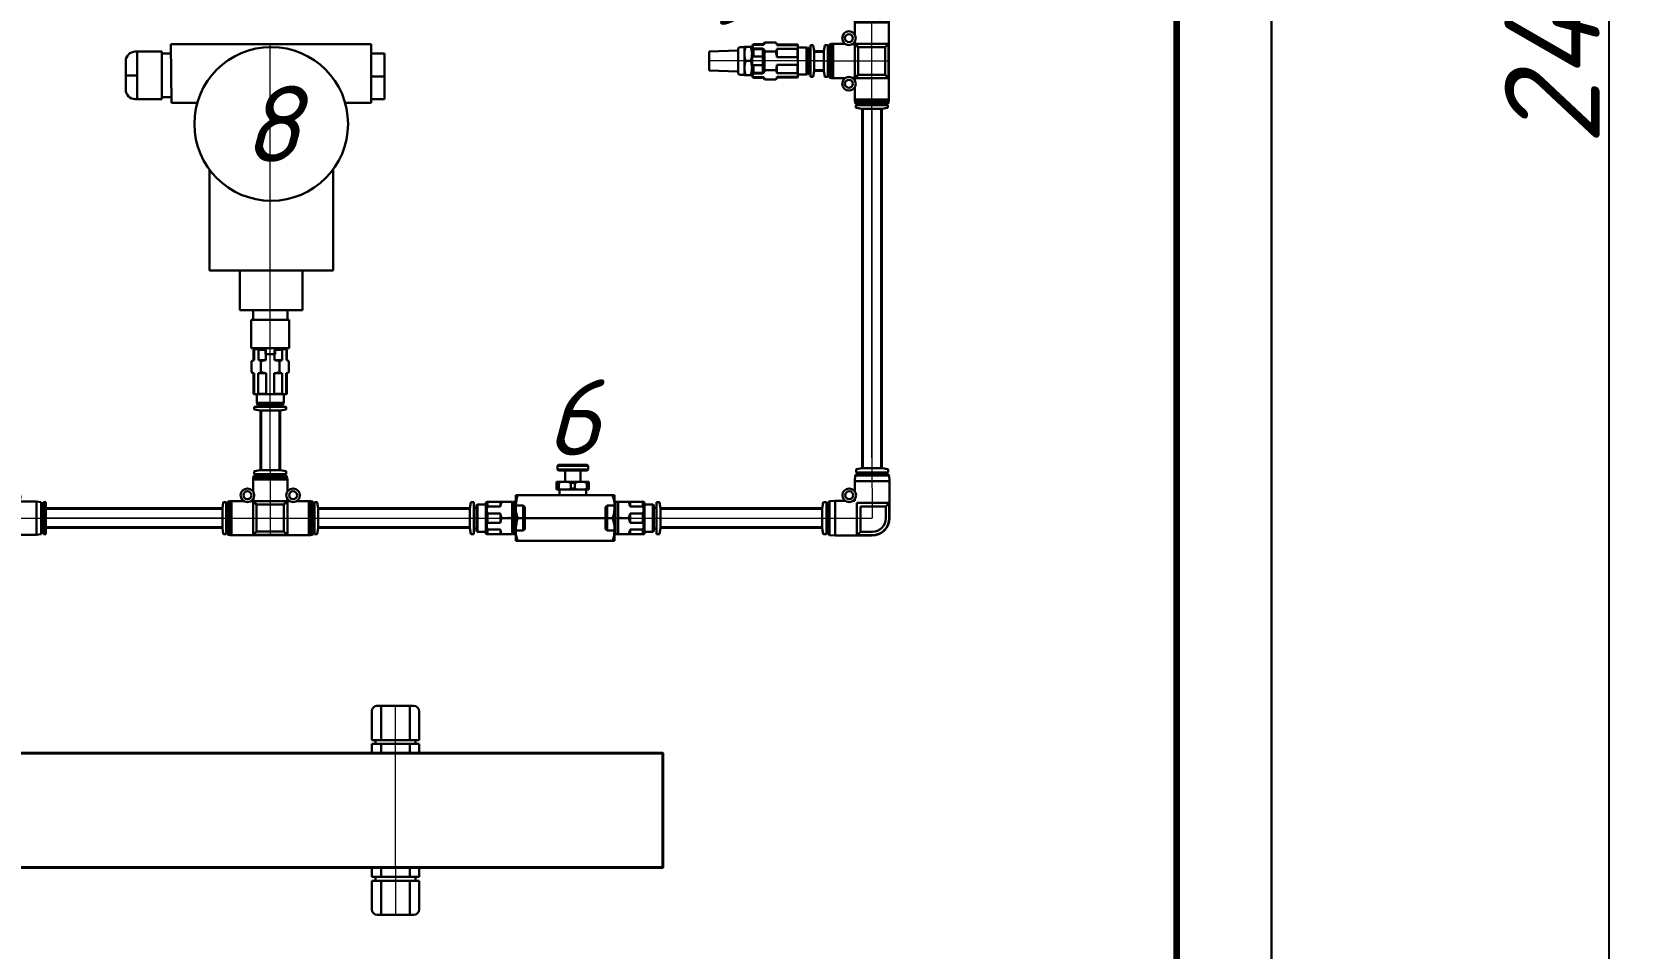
# Model space of a CAD drawing. Header units: millimetres. Extents: x 0 to 53000, y -591 to 24400.
# Drawn here: x 29779 to 30617, y 5862 to 6344 of the extents above; entities that cross this region are included whole.
import ezdxf
from ezdxf.enums import TextEntityAlignment as Align

# ---------------------------------------------------------------- set-up
doc = ezdxf.new("R2010")
doc.units = ezdxf.units.MM
for name, color, linetype, lineweight in [('КК 60х40', 7, 'Continuous', 40), ('Основная', 7, 'Continuous', 30), ('Трубка', 5, 'Continuous', 40)]:
    doc.layers.add(name, color=color, linetype=linetype, lineweight=lineweight)
doc.layers.add('Осевая', color=10, linetype='Continuous', lineweight=100, transparency=0.4)
doc.layers.add('Привязки', color=2, linetype='Continuous', lineweight=0, plot=False, transparency=0.8)
doc.layers.add('размеры', color=3, linetype='Continuous')
doc.styles.add('текст', font='isocpeui.ttf')
doc.dimstyles.new('Стиль размеров', dxfattribs={"dimtxt": 50, "dimasz": 50, "dimexe": 1.25, "dimexo": 1, "dimgap": 5, "dimtad": 1, "dimdec": 0, "dimtxsty": 'текст', "dimcen": 2.5, "dimadec": 0, "dimazin": 0, "dimtfac": 1, "dimtdec": 0, "dimtmove": 0, "dimatfit": 3, "dimfxl": 1, "dimarcsym": 0})

# ---------------------------------------------------------------- blocks, each defined once
blk = doc.blocks.new('*D307')
at = {"layer": 'Defpoints', "color": 0, "transparency": 16777216}
for p in [(30431.27, 7554.23), (30608.88, 7554.23), (30431.27, 5154.23)]:
    blk.add_point(p, dxfattribs=at)
at = {"layer": 'размеры', "color": 0, "lineweight": -2, "transparency": 16777216}
for p, q in [((30432.27, 7554.23), (30610.13, 7554.23)), ((30608.88, 5204.23), (30608.88, 7504.23)), ((30432.27, 5154.23), (30610.13, 5154.23))]:
    blk.add_line(p, q, dxfattribs=at)
at = {"layer": 'размеры', "color": 0, "transparency": 16777216}
for points in [[(30600.55, 7504.23), (30617.21, 7504.23), (30608.88, 7554.23)], [(30600.55, 5204.23), (30617.21, 5204.23), (30608.88, 5154.23)]]:
    blk.add_solid(points, dxfattribs=at)
at = {"layer": 'размеры', "color": 0, "transparency": 16777216, "insert": (30578.88, 6354.23), "char_height": 50, "attachment_point": 5, "rotation": 90, "style": 'текст'}
blk.add_mtext('2400', dxfattribs=at)
blk = doc.blocks.new('*D312')
at = {"layer": 'Defpoints', "color": 0, "transparency": 16777216}
for p in [(28940.33, 7609.93), (30381.27, 7554.23), (28940.33, 5964.56)]:
    blk.add_point(p, dxfattribs=at)
at = {"layer": 'размеры', "color": 0, "lineweight": -2, "transparency": 16777216}
for p, q in [((28940.33, 5965.56), (28940.33, 7611.18)), ((30331.27, 7609.93), (28990.33, 7609.93)), ((30381.27, 7555.23), (30381.27, 7611.18))]:
    blk.add_line(p, q, dxfattribs=at)
at = {"layer": 'размеры', "color": 0, "transparency": 16777216}
for points in [[(28990.33, 7618.27), (28990.33, 7601.6), (28940.33, 7609.93)], [(30331.27, 7618.27), (30331.27, 7601.6), (30381.27, 7609.93)]]:
    blk.add_solid(points, dxfattribs=at)
at = {"layer": 'размеры', "color": 0, "lineweight": -3, "transparency": 16777216, "insert": (29945.49, 7639.93), "char_height": 50, "attachment_point": 5, "style": 'текст'}
blk.add_mtext('1441', dxfattribs=at)
blk = doc.blocks.new('Соединение X-образное 10')
at = {"layer": 'Основная'}
for p, q in [((-8.4, 27.5), (8.4, 27.5)), ((-8.4, 27.5), (-8.4, 26.26)), ((-8.4, 26.26), (8.4, 26.26)), ((-6.13, 26.26), (-6.13, 25.02)), ((6.12, 25.02), (6.12, 26.26)), ((8.4, 26.26), (8.4, 27.5)), ((-8.4, 25.02), (-8.75, 22.55)), ((-8.75, 22.55), (8.75, 22.55)), ((-8.75, 22.55), (-8.75, 13.2)), ((-8.4, 25.02), (8.4, 25.02)), ((8.75, 22.55), (8.4, 25.02)), ((8.75, 13.2), (8.75, 22.55)), ((-26.26, 8.4), (-27.5, 8.4)), ((-27.5, -8.4), (-27.5, 8.4)), ((-26.26, -8.4), (-26.26, 8.4)), ((-22.55, 8.75), (-25.02, 8.4)), ((-25.02, -8.4), (-25.02, 8.4)), ((-13.2, 8.75), (-22.55, 8.75)), ((-22.55, -8.75), (-22.55, 8.75)), ((-13.2, 8.75), (-13.2, 8.75)), ((-9.25, -8.75), (-9.25, 8.38)), ((-7.5, 7), (-9.04, 8.54)), ((-8.75, 13.2), (-8.75, 13.2)), ((-8.54, 9.04), (-7, 7.5)), ((-8.38, 9.25), (8.38, 9.25)), ((7, 7.5), (8.54, 9.04)), ((9.04, 8.54), (7.5, 7)), ((8.75, 13.2), (8.75, 13.2)), ((9.25, -8.75), (9.25, 8.38)), ((13.2, 8.75), (13.2, 8.75)), ((22.55, 8.75), (13.2, 8.75)), ((25.02, 8.4), (22.55, 8.75)), ((22.55, -8.75), (22.55, 8.75)), ((25.02, -8.4), (25.02, 8.4)), ((27.5, 8.4), (26.26, 8.4)), ((26.26, -8.4), (26.26, 8.4)), ((27.5, -8.4), (27.5, 8.4)), ((-25.02, 6.12), (-26.26, 6.12)), ((-7, 7), (-7.5, 7)), ((-7.5, -7), (-7.5, 7)), ((-7, 7.5), (-7, 7)), ((-7, 7.5), (7, 7.5)), ((7, 7), (-7, -7)), ((7, -7), (-7, 7)), ((7, 7), (7, 7.5)), ((7.5, 7), (7, 7)), ((7.5, -7), (7.5, 7)), ((26.26, 6.12), (25.02, 6.12)), ((-26.26, -6.13), (-25.02, -6.13)), ((-9.25, -8.75), (-7.5, -7)), ((-7, -7.5), (-8.75, -9.25)), ((-7.5, -7), (-7, -7)), ((-7, -7), (-7, -7.5)), ((-7, -7.5), (7, -7.5)), ((7, -7.5), (7, -7)), ((7, -7), (7.5, -7)), ((8.75, -9.25), (7, -7.5)), ((7.5, -7), (9.25, -8.75)), ((25.02, -6.13), (26.26, -6.13)), ((-27.5, -8.4), (-26.26, -8.4)), ((-25.02, -8.4), (-22.55, -8.75)), ((-22.55, -8.75), (-9.25, -8.75)), ((-8.75, -9.25), (-8.75, -22.55)), ((-8.75, -9.25), (8.75, -9.25)), ((8.75, -22.55), (8.75, -9.25)), ((9.25, -8.75), (22.55, -8.75)), ((22.55, -8.75), (25.02, -8.4)), ((26.26, -8.4), (27.5, -8.4)), ((-8.75, -22.55), (-8.4, -25.02)), ((8.75, -22.55), (-8.75, -22.55)), ((8.4, -25.02), (-8.4, -25.02)), ((-6.13, -25.02), (-6.13, -26.26)), ((6.12, -26.26), (6.12, -25.02)), ((8.4, -25.02), (8.75, -22.55)), ((-8.4, -26.26), (-8.4, -27.5)), ((8.4, -26.26), (-8.4, -26.26)), ((8.4, -27.5), (-8.4, -27.5)), ((8.4, -27.5), (8.4, -26.26))]:
    blk.add_line(p, q, dxfattribs=at)
for centre, radius in [((-11, 11), 3.15), ((-11, 11), 2.25), ((11, 11), 3.15), ((11, 11), 2.25)]:
    blk.add_circle(centre, radius, dxfattribs=at)
at = {"layer": 'Основная', "style": 'текст'}
blk.add_attdef('№', text='', height=40, dxfattribs=at).set_placement((-51, -33), align=Align.MIDDLE_CENTER)
blk = doc.blocks.new('Соединение Г-образное 10')
at = {"layer": 'Основная'}
for p, q in [((-8.4, 25.49), (-8.4, 24)), ((-5.3, 26.2), (-8.23, 25.68)), ((-5.3, 26.2), (5.3, 26.2)), ((8.23, 25.68), (5.3, 26.2)), ((8.4, 24), (8.4, 25.49)), ((-8.89, 22.4), (-9.1, 19.4)), ((-9.1, 19.4), (-9.1, 0)), ((-9.1, 19.4), (9.1, 19.4)), ((-8.89, 22.4), (8.89, 22.4)), ((-8.53, 23.1), (-8.6, 23.03)), ((-8.6, 23.03), (-8.6, 22.77)), ((-8.6, 23.03), (8.6, 23.03)), ((-8.6, 22.77), (-8.5, 22.71)), ((-8.6, 22.77), (8.6, 22.77)), ((-8.5, 22.71), (-8.6, 22.66)), ((-8.6, 22.66), (-8.6, 22.4)), ((-8.6, 22.66), (8.6, 22.66)), ((-8.53, 23.1), (8.53, 23.1)), ((-8.5, 22.71), (8.5, 22.71)), ((-8.4, 24), (8.4, 24)), ((-5.7, 23.62), (-5.7, 23.1)), ((5.7, 23.1), (5.7, 23.62)), ((8.5, 22.71), (8.6, 22.77)), ((8.6, 22.66), (8.5, 22.71)), ((8.6, 23.03), (8.53, 23.1)), ((8.6, 22.77), (8.6, 23.03)), ((8.6, 22.4), (8.6, 22.66)), ((9.1, 19.4), (8.89, 22.4)), ((9.1, 14.13), (9.1, 19.4)), ((9.04, 9.94), (9.04, 9.04)), ((9.04, 9.04), (9.94, 9.04)), ((9.1, 14.13), (9.1, 14.13)), ((14.13, 9.1), (14.13, 9.1)), ((19.4, 9.1), (14.13, 9.1)), ((22.4, 8.89), (19.4, 9.1)), ((19.4, 9.1), (19.4, -9.1)), ((22.4, 8.89), (22.4, -8.89)), ((22.66, 8.6), (22.4, 8.6)), ((22.71, 8.5), (22.66, 8.6)), ((22.66, 8.6), (22.66, -8.6)), ((22.77, 8.6), (22.71, 8.5)), ((22.71, 8.5), (22.71, -8.5)), ((23.03, 8.6), (22.77, 8.6)), ((22.77, 8.6), (22.77, -8.6)), ((23.1, 8.53), (23.03, 8.6)), ((23.03, 8.6), (23.03, -8.6)), ((23.1, 8.53), (23.1, -8.53)), ((25.49, 8.4), (24, 8.4)), ((24, 8.4), (24, -8.4)), ((-7.21, 6.18), (-9.04, 8)), ((-9.04, 8), (-9.04, 0)), ((-9.04, 8), (8, 8)), ((-7.21, 0), (-7.21, 6.18)), ((-7.21, 6.18), (6.18, 6.18)), ((6.18, 6.18), (6.18, -7.21)), ((8, 8), (8, -9.04)), ((23.62, 5.7), (23.1, 5.7)), ((26.2, 5.3), (25.68, 8.23)), ((26.2, 5.3), (26.2, -5.3)), ((-9.1, 0), (-9.04, 0)), ((6.18, -7.21), (0, -7.21)), ((8, -9.04), (6.18, -7.21)), ((23.1, -5.7), (23.62, -5.7)), ((25.68, -8.23), (26.2, -5.3)), ((8, -9.04), (0, -9.04)), ((0, -9.04), (0, -9.1)), ((0, -9.1), (19.4, -9.1)), ((19.4, -9.1), (22.4, -8.89)), ((22.4, -8.6), (22.66, -8.6)), ((22.66, -8.6), (22.71, -8.5)), ((22.71, -8.5), (22.77, -8.6)), ((22.77, -8.6), (23.03, -8.6)), ((23.03, -8.6), (23.1, -8.53)), ((24, -8.4), (25.49, -8.4))]:
    blk.add_line(p, q, dxfattribs=at)
for radius in [3.6, 2.1]:
    blk.add_circle((12, 12), radius, dxfattribs=at)
for centre, radius, start, end in [((-8.2, 25.49), 0.2, 100, 180), ((8.2, 25.49), 0.2, 0, 80), ((-6.07, 23.62), 0.375, 360, 90), ((6.07, 23.62), 0.375, 90, 180), ((25.49, 8.2), 0.2, 10, 90), ((0, 0), 9.1, 180, 270), ((0, 0), 9.04, 180, 270), ((0, 0), 7.21, 180, 270), ((23.62, 6.07), 0.375, 270, 0), ((23.62, -6.07), 0.375, 360, 90), ((25.49, -8.2), 0.2, 270, 350)]:
    blk.add_arc(centre, radius, start, end, dxfattribs=at)
at = {"layer": 'Основная', "style": 'текст'}
blk.add_attdef('№', text='', height=40, dxfattribs=at).set_placement((-44, 7), align=Align.MIDDLE_CENTER)
blk = doc.blocks.new('ПД200')
at = {"layer": 'Основная'}
for p, q in [((-52, 132), (-52.22, 163)), ((-52.22, 163), (53, 163)), ((53, 163), (53, 132)), ((-76, 154), (-76, 139)), ((-70, 159), (-71, 159)), ((-57, 159), (-70, 159)), ((-70, 159), (-70, 134)), ((-57, 158), (-57, 159)), ((-52.19, 158), (-57, 158)), ((-57, 158), (-57, 135)), ((60, 158), (53, 158)), ((60, 134), (60, 158)), ((-70, 146.5), (-76, 146.5)), ((60, 146), (53, 146)), ((-57, 135), (-52.02, 135.04)), ((-57, 135), (-57, 134)), ((-71, 134), (-70, 134)), ((-70, 134), (-57, 134)), ((-52, 132), (-38.35, 132.1)), ((53, 132), (39.37, 132)), ((53, 134), (53, 134)), ((53, 134), (60, 134)), ((-32, 44), (-32, 97)), ((33, 44), (33, 97)), ((-32, 44), (33, 44)), ((-16, 23), (-16, 44)), ((17, 23), (17, 44)), ((-9, 23), (-16, 23)), ((-10, 3), (-10, 18)), ((-10, 18), (10, 18)), ((-9, 18), (-9, 23)), ((-9, 23), (9, 23)), ((9, 18), (9, 23)), ((9, 23), (17, 23)), ((10, 18), (10, 3)), ((10, 3), (-10, 3)), ((-2.5, 0), (-2.5, 3)), ((-2.5, 3), (2.5, 3)), ((2.5, 0), (-2.5, 0)), ((2.5, 3), (2.5, 0))]:
    blk.add_line(p, q, dxfattribs=at)
blk.add_circle((0.5, 121), 40.4, dxfattribs=at)
for centre, start, end in [((-71, 154), 90, 180), ((-71, 139), 180, 270)]:
    blk.add_arc(centre, 5, start, end, dxfattribs=at)
at = {"layer": 'Основная', "style": 'текст'}
blk.add_attdef('№', text='', height=40, dxfattribs=at).set_placement((0.5, 121), align=Align.MIDDLE_CENTER)
blk = doc.blocks.new('Штуцер цанговый 14-10-В')
at = {"layer": 'Основная'}
for p, q in [((-8.09, 0), (-8.8, -0.71)), ((8.09, 0), (-8.09, 0)), ((8.8, -0.71), (8.09, 0)), ((-8.8, -6.19), (-9.81, -6.78)), ((-9.81, -12.53), (-9.81, -6.78)), ((-8.8, -0.71), (-8.8, -6.19)), ((-8.5, -0.71), (-8.8, -0.71)), ((-8.5, -6.19), (-8.8, -6.19)), ((-8.5, -6.19), (-8.5, -0.71)), ((-2.28, -0.71), (-6.22, -0.71)), ((-6.22, -0.71), (-6.22, -6.19)), ((-2.28, -6.19), (-6.22, -6.19)), ((-4.91, -12.53), (-4.91, -6.78)), ((-2.28, -6.19), (-2.28, -0.71)), ((6.22, -0.71), (2.28, -0.71)), ((2.28, -0.71), (2.28, -6.19)), ((6.22, -6.19), (2.28, -6.19)), ((4.91, -12.53), (4.91, -6.78)), ((6.22, -6.19), (6.22, -0.71)), ((8.8, -0.71), (8.5, -0.71)), ((8.5, -0.71), (8.5, -6.19)), ((8.8, -6.19), (8.5, -6.19)), ((8.8, -6.19), (8.8, -0.71)), ((9.81, -6.78), (8.8, -6.19)), ((9.81, -12.53), (9.81, -6.78)), ((-9.81, -12.53), (-9, -13)), ((-8.4, -13), (-9, -13)), ((-8.75, -13), (-8.75, -23.96)), ((-8.4, -23.96), (-8.4, -13)), ((-6.32, -13), (-6.32, -23.96)), ((-2.08, -13), (-6.32, -13)), ((-2.08, -23.96), (-2.08, -13)), ((2.08, -13), (2.08, -23.96)), ((6.32, -13), (2.08, -13)), ((6.32, -23.96), (6.32, -13)), ((9, -13), (8.4, -13)), ((8.4, -13), (8.4, -23.96)), ((8.75, -23.96), (8.75, -13)), ((9, -13), (9.81, -12.53)), ((-8.4, -23.96), (-8.75, -23.96)), ((-8.75, -23.96), (-8.5, -24.1)), ((8.5, -24.1), (-8.5, -24.1)), ((-7.15, -24.1), (-7.15, -28.65)), ((-2.08, -23.96), (-6.32, -23.96)), ((6.32, -23.96), (2.08, -23.96)), ((7.15, -28.65), (7.15, -24.1)), ((8.75, -23.96), (8.4, -23.96)), ((8.5, -24.1), (8.75, -23.96)), ((-8.4, -30.7), (-8.4, -31.99)), ((8.4, -30.7), (-8.4, -30.7)), ((-8.23, -32.18), (-5.3, -32.7)), ((-7.15, -28.65), (-7, -28.8)), ((7.15, -28.65), (-7.15, -28.65)), ((7, -28.8), (-7, -28.8)), ((-6.85, -28.8), (-6.85, -29.15)), ((-6.85, -29.15), (-6.7, -29.3)), ((6.85, -29.15), (-6.85, -29.15)), ((-6.7, -29.3), (-6.85, -29.45)), ((-6.85, -29.45), (-6.85, -29.8)), ((6.85, -29.45), (-6.85, -29.45)), ((6.85, -29.8), (-6.85, -29.8)), ((6.7, -29.3), (-6.7, -29.3)), ((-5.7, -29.8), (-5.7, -30.35)), ((5.3, -32.7), (-5.3, -32.7)), ((5.3, -32.7), (8.23, -32.18)), ((5.7, -30.35), (5.7, -29.8)), ((6.7, -29.3), (6.85, -29.15)), ((6.85, -29.45), (6.7, -29.3)), ((6.85, -29.15), (6.85, -28.8)), ((6.85, -29.8), (6.85, -29.45)), ((7, -28.8), (7.15, -28.65)), ((8.4, -31.99), (8.4, -30.7))]:
    blk.add_line(p, q, dxfattribs=at)
for points in [[(-9.81, -6.78), (-9.36, -6.53), (-8.93, -6.34), (-8.5, -6.19)], [(-8.5, -0.71), (-8.19, -0.57), (-7.87, -0.47), (-7.54, -0.41), (-7.21, -0.41), (-6.96, -0.44), (-6.71, -0.51), (-6.47, -0.59), (-6.22, -0.71)], [(-6.22, -6.19), (-5.89, -6.3), (-5.56, -6.44), (-5.23, -6.6), (-4.91, -6.78)], [(-4.91, -6.78), (-4.06, -6.55), (-3.2, -6.35), (-2.28, -6.19)], [(2.28, -6.19), (2.56, -6.24), (3.15, -6.34), (3.74, -6.47), (4.33, -6.62), (4.91, -6.78)], [(4.91, -6.78), (5.37, -6.53), (5.79, -6.34), (6.22, -6.19)], [(6.22, -0.71), (6.54, -0.57), (6.86, -0.47), (7.19, -0.41), (7.51, -0.41), (7.76, -0.44), (8.01, -0.51), (8.26, -0.59), (8.5, -0.71)], [(8.5, -6.19), (8.83, -6.3), (9.16, -6.44), (9.49, -6.6), (9.81, -6.78)], [(-8.84, -13), (-9.09, -12.9), (-9.33, -12.79), (-9.81, -12.53)], [(-4.91, -12.53), (-5.01, -12.59), (-5.44, -12.81), (-5.88, -13)], [(-2.96, -13), (-3.45, -12.9), (-3.94, -12.79), (-4.91, -12.53)], [(4.91, -12.53), (3.96, -12.78), (3.46, -12.9), (2.96, -13)], [(5.88, -13), (5.64, -12.9), (5.39, -12.79), (4.91, -12.53)], [(9.81, -12.53), (9.71, -12.59), (9.28, -12.81), (8.84, -13)], [(-8.4, -23.96), (-8.14, -24.02), (-7.88, -24.06), (-7.62, -24.09), (-7.36, -24.1)], [(-7.36, -24.1), (-7.19, -24.1), (-6.75, -24.05), (-6.32, -23.96)], [(-2.08, -23.96), (-1.56, -24.02), (-1.04, -24.06), (-0.52, -24.09), (0, -24.1)], [(0, -24.1), (0.66, -24.09), (1.32, -24.04), (2.08, -23.96)], [(6.32, -23.96), (6.58, -24.02), (6.84, -24.06), (7.1, -24.09), (7.36, -24.1)], [(7.36, -24.1), (7.54, -24.1), (7.97, -24.05), (8.4, -23.96)]]:
    blk.add_lwpolyline(points, dxfattribs=at)
for centre, radius, start, end in [((-8.2, -31.99), 0.2, 180, 260), ((-6.05, -30.35), 0.35, 270, 0), ((6.05, -30.35), 0.35, 180, 270), ((8.2, -31.99), 0.2, 280, 0)]:
    blk.add_arc(centre, radius, start, end, dxfattribs=at)
blk.add_point((0, 0), dxfattribs=at)
blk = doc.blocks.new('Соединение Т-образное 10')
at = {"layer": 'Основная'}
for p, q in [((-5.3, 25.2), (-8.23, 24.68)), ((-5.3, 25.2), (5.3, 25.2)), ((8.23, 24.68), (5.3, 25.2)), ((-8.95, 21.3), (-9, 20.3)), ((-9, 20.3), (-9, 13.99)), ((-9, 20.3), (9, 20.3)), ((-8.95, 21.3), (8.95, 21.3)), ((-8.66, 22.3), (-8.8, 22.16)), ((-8.8, 22.16), (-8.8, 21.8)), ((-8.8, 22.16), (8.8, 22.16)), ((-8.8, 21.8), (-8.7, 21.7)), ((-8.8, 21.8), (8.8, 21.8)), ((-8.7, 21.7), (-8.8, 21.6)), ((-8.8, 21.6), (-8.8, 21.3)), ((-8.8, 21.6), (8.8, 21.6)), ((-8.7, 21.7), (8.7, 21.7)), ((-8.66, 22.3), (8.66, 22.3)), ((-8.4, 24.49), (-8.4, 23.2)), ((-8.4, 23.2), (8.4, 23.2)), ((-5.7, 22.82), (-5.7, 22.3)), ((5.7, 22.3), (5.7, 22.82)), ((8.4, 23.2), (8.4, 24.49)), ((8.8, 22.16), (8.66, 22.3)), ((8.7, 21.7), (8.8, 21.8)), ((8.8, 21.6), (8.7, 21.7)), ((8.8, 21.8), (8.8, 22.16)), ((8.8, 21.3), (8.8, 21.6)), ((9, 20.3), (8.95, 21.3)), ((9, 13.99), (9, 20.3)), ((-23.2, 8.4), (-24.49, 8.4)), ((-23.2, 8.4), (-23.2, -8.4)), ((-22.16, 8.8), (-22.3, 8.66)), ((-22.3, 8.66), (-22.3, -8.66)), ((-21.8, 8.8), (-22.16, 8.8)), ((-22.16, 8.8), (-22.16, -8.8)), ((-21.7, 8.7), (-21.8, 8.8)), ((-21.8, 8.8), (-21.8, -8.8)), ((-21.6, 8.8), (-21.7, 8.7)), ((-21.7, 8.7), (-21.7, -8.7)), ((-21.3, 8.8), (-21.6, 8.8)), ((-21.6, 8.8), (-21.6, -8.8)), ((-20.3, 9), (-21.3, 8.95)), ((-21.3, 8.95), (-21.3, -8.95)), ((-13.99, 9), (-20.3, 9)), ((-20.3, 9), (-20.3, -9)), ((-10.24, 8.86), (-9, 8.86)), ((-9, 13.99), (-9, 13.99)), ((-9, 8.86), (-7.2, 7.03)), ((-9, 8.86), (-9, -8.86)), ((-8.86, 10.24), (-8.86, 8.9)), ((-8.86, 8.9), (-7.03, 7.1)), ((-8.86, 8.9), (8.86, 8.9)), ((7.03, 7.1), (8.86, 8.9)), ((7.2, 7.03), (9, 8.86)), ((8.86, 8.9), (8.86, 10.24)), ((9, 13.99), (9, 13.99)), ((9, 8.86), (10.24, 8.86)), ((9, 8.86), (9, -8.86)), ((13.99, 9), (13.99, 9)), ((20.3, 9), (13.99, 9)), ((21.3, 8.95), (20.3, 9)), ((20.3, 9), (20.3, -9)), ((21.3, 8.95), (21.3, -8.95)), ((21.6, 8.8), (21.3, 8.8)), ((21.7, 8.7), (21.6, 8.8)), ((21.6, 8.8), (21.6, -8.8)), ((21.8, 8.8), (21.7, 8.7)), ((21.7, 8.7), (21.7, -8.7)), ((22.16, 8.8), (21.8, 8.8)), ((21.8, 8.8), (21.8, -8.8)), ((22.3, 8.66), (22.16, 8.8)), ((22.16, 8.8), (22.16, -8.8)), ((22.3, 8.66), (22.3, -8.66)), ((24.49, 8.4), (23.2, 8.4)), ((23.2, 8.4), (23.2, -8.4)), ((-24.68, 8.23), (-25.2, 5.3)), ((-25.2, 5.3), (-25.2, -5.3)), ((-22.3, 5.7), (-22.82, 5.7)), ((-7.2, 7.03), (-7.03, 7.03)), ((-7.2, 7.03), (-7.2, -7.03)), ((-7.03, 7.1), (-7.03, 7.03)), ((-7.03, 7.1), (7.03, 7.1)), ((7.03, 7.03), (7.03, 7.1)), ((7.03, 7.03), (7.2, 7.03)), ((7.2, 7.03), (7.2, -7.03)), ((22.82, 5.7), (22.3, 5.7)), ((25.2, 5.3), (24.68, 8.23)), ((25.2, 5.3), (25.2, -5.3)), ((-25.2, -5.3), (-24.68, -8.23)), ((-22.82, -5.7), (-22.3, -5.7)), ((-7.2, -7.03), (-9, -8.86)), ((7.2, -7.03), (-7.2, -7.03)), ((9, -8.86), (7.2, -7.03)), ((22.3, -5.7), (22.82, -5.7)), ((24.68, -8.23), (25.2, -5.3)), ((-24.49, -8.4), (-23.2, -8.4)), ((-22.3, -8.66), (-22.16, -8.8)), ((-22.16, -8.8), (-21.8, -8.8)), ((-21.8, -8.8), (-21.7, -8.7)), ((-21.7, -8.7), (-21.6, -8.8)), ((-21.6, -8.8), (-21.3, -8.8)), ((-21.3, -8.95), (-20.3, -9)), ((-20.3, -9), (20.3, -9)), ((9, -8.86), (-9, -8.86)), ((20.3, -9), (21.3, -8.95)), ((21.3, -8.8), (21.6, -8.8)), ((21.6, -8.8), (21.7, -8.7)), ((21.7, -8.7), (21.8, -8.8)), ((21.8, -8.8), (22.16, -8.8)), ((22.16, -8.8), (22.3, -8.66)), ((23.2, -8.4), (24.49, -8.4))]:
    blk.add_line(p, q, dxfattribs=at)
for centre, radius in [((-12, 12), 3.6), ((-12, 12), 2.1), ((12, 12), 3.6), ((12, 12), 2.1)]:
    blk.add_circle(centre, radius, dxfattribs=at)
for centre, radius, start, end in [((-8.2, 24.49), 0.2, 100, 180), ((-6.07, 22.82), 0.375, 360, 90), ((6.07, 22.82), 0.375, 90, 180), ((8.2, 24.49), 0.2, 360, 80), ((-24.49, 8.2), 0.2, 90, 170), ((24.49, 8.2), 0.2, 10, 90), ((-22.82, 6.07), 0.375, 180, 270), ((22.82, 6.07), 0.375, 270, 0), ((-24.49, -8.2), 0.2, 190, 270), ((-22.82, -6.07), 0.375, 90, 180), ((22.82, -6.07), 0.375, 360, 90), ((24.49, -8.2), 0.2, 270, 350)]:
    blk.add_arc(centre, radius, start, end, dxfattribs=at)
at = {"layer": 'Основная', "style": 'текст'}
blk.add_attdef('№', text='', height=40, dxfattribs=at).set_placement((0, -33), align=Align.MIDDLE_CENTER)
blk = doc.blocks.new('Штуцер цанговый G14-10')
at = {"layer": 'Основная'}
for p, q in [((-8, 0), (-8, -0.3)), ((8, 0), (-8, 0)), ((-5.72, 4.8), (-6.58, 3.94)), ((-6.58, 3.94), (-6.58, 0)), ((6.58, 3.94), (-6.58, 3.94)), ((5.72, 4.8), (-5.72, 4.8)), ((6.58, 3.94), (5.72, 4.8)), ((6.58, 0), (6.58, 3.94)), ((8, -0.3), (8, 0)), ((-8.5, -0.3), (-8.5, -1.6)), ((8.5, -0.3), (-8.5, -0.3)), ((8.5, -1.6), (-8.5, -1.6)), ((-8.5, -1.9), (-8.5, -15.27)), ((-8.5, -1.9), (8.5, -1.9)), ((-6.05, -8.1), (-8.5, -8.1)), ((-8, -1.6), (-8, -1.9)), ((-6.05, -14.83), (-6.05, -8.1)), ((-2.45, -8.1), (-2.45, -14.83)), ((2.45, -8.1), (-2.45, -8.1)), ((0, -7.49), (0, -1.9)), ((2.45, -14.83), (2.45, -8.1)), ((8.5, -8.1), (6.05, -8.1)), ((6.05, -8.1), (6.05, -14.83)), ((8, -1.9), (8, -1.6)), ((8.5, -1.6), (8.5, -0.3)), ((8.5, -15.27), (8.5, -1.9)), ((-6.05, -14.83), (-8.5, -14.83)), ((-8.5, -15.27), (-8.25, -15.7)), ((8.25, -15.7), (-8.25, -15.7)), ((-7.15, -15.7), (-7.15, -20.1)), ((2.45, -14.83), (-2.45, -14.83)), ((8.5, -14.83), (6.05, -14.83)), ((7.15, -20.1), (7.15, -15.7)), ((8.25, -15.7), (8.5, -15.27)), ((-8.4, -22.1), (-8.4, -23.39)), ((8.4, -22.1), (-8.4, -22.1)), ((-8.23, -23.58), (-5.3, -24.1)), ((7.15, -20.1), (-7.15, -20.1)), ((-6.95, -20.1), (-6.95, -20.4)), ((-6.95, -20.4), (-6.75, -20.6)), ((6.95, -20.4), (-6.95, -20.4)), ((6.75, -20.6), (-6.75, -20.6)), ((-5.4, -20.6), (-5.4, -21.8)), ((5.3, -24.1), (-5.3, -24.1)), ((5.3, -24.1), (8.23, -23.58)), ((5.4, -21.8), (5.4, -20.6)), ((6.75, -20.6), (6.95, -20.4)), ((6.95, -20.4), (6.95, -20.1)), ((8.4, -23.39), (8.4, -22.1))]:
    blk.add_line(p, q, dxfattribs=at)
for points in [[(-6.05, -8.1), (-6.67, -7.99), (-7.28, -7.84), (-7.89, -7.68), (-8.5, -7.49)], [(0, -7.49), (-0.07, -7.51), (-0.66, -7.69), (-1.25, -7.85), (-1.85, -7.99), (-2.45, -8.1)], [(2.45, -8.1), (1.83, -7.99), (1.22, -7.84), (0.61, -7.68), (0, -7.49)], [(8.5, -7.49), (8.43, -7.51), (7.84, -7.69), (7.25, -7.85), (6.65, -7.99), (6.05, -8.1)], [(-2.45, -14.83), (-2.81, -14.99), (-3.18, -15.11), (-3.57, -15.2), (-3.96, -15.26), (-4.34, -15.27), (-4.73, -15.24), (-5.12, -15.16), (-5.51, -15.05), (-5.78, -14.95), (-6.05, -14.83)], [(6.05, -14.83), (5.69, -14.99), (5.32, -15.11), (4.93, -15.2), (4.54, -15.26), (4.16, -15.27), (3.77, -15.24), (3.38, -15.16), (2.99, -15.05), (2.72, -14.95), (2.45, -14.83)]]:
    blk.add_lwpolyline(points, dxfattribs=at)
for centre, radius, start, end in [((-8.2, -23.39), 0.2, 180, 260), ((-5.7, -21.8), 0.3, 270, 360), ((5.7, -21.8), 0.3, 180, 270), ((8.2, -23.39), 0.2, 280, 360)]:
    blk.add_arc(centre, radius, start, end, dxfattribs=at)
for p in [(0, 0), (0, 0), (0, 0), (0, -3.4), (0, -24.1)]:
    blk.add_point(p, dxfattribs=at)
blk = doc.blocks.new('Дроссель')
at = {"layer": 'Основная'}
for p, q in [((22.5, 28), (22, 27.5)), ((22, 27.5), (22, 25.5)), ((38, 27.5), (22, 27.5)), ((22, 25.5), (22.5, 25)), ((38, 25.5), (22, 25.5)), ((37.5, 28), (22.5, 28)), ((38, 27.5), (37.5, 28)), ((37.5, 25), (38, 25.5)), ((38, 25.5), (38, 27.5)), ((21.5, 19), (21.5, 15)), ((38.5, 19), (21.5, 19)), ((22.59, 18.5), (21.5, 18.5)), ((37.5, 25), (22.5, 25)), ((22.59, 15.5), (22.59, 18.5)), ((26, 25), (26, 19)), ((31.09, 18.5), (28.91, 18.5)), ((28.91, 18.5), (28.91, 15.5)), ((31.09, 15.5), (31.09, 18.5)), ((34, 19), (34, 25)), ((38.5, 18.5), (37.41, 18.5)), ((37.41, 18.5), (37.41, 15.5)), ((38.5, 15), (38.5, 19)), ((0, 12), (0, -12)), ((52, 12), (0, 12)), ((22.59, 15.5), (21.5, 15.5)), ((38.5, 15), (21.5, 15)), ((23, 15), (23, 12)), ((31.09, 15.5), (28.91, 15.5)), ((37, 12), (37, 15)), ((38.5, 15.5), (37.41, 15.5)), ((52, 12), (52, -12)), ((50.93, 0), (1.07, 0)), ((0, -12), (52, -12))]:
    blk.add_line(p, q, dxfattribs=at)
for points in [[(22.59, 18.5), (23.26, 18.78), (23.95, 19), (23.95, 19)], [(27.55, 19), (28.24, 18.78), (28.91, 18.5)], [(31.09, 18.5), (31.76, 18.78), (32.45, 19), (32.45, 19)], [(36.05, 19), (36.74, 18.78), (37.41, 18.5)], [(0, 6), (0.01, 6.43), (0.06, 7.36), (0.17, 8.29), (0.32, 9.22), (0.65, 10.62), (1.07, 12)], [(23.95, 15), (23.26, 15.22), (22.59, 15.5)], [(28.91, 15.5), (28.24, 15.22), (27.55, 15), (27.55, 15)], [(32.45, 15), (31.76, 15.22), (31.09, 15.5)], [(37.41, 15.5), (36.74, 15.22), (36.05, 15), (36.05, 15)], [(50.93, 12), (51.37, 10.54), (51.71, 9.06), (51.87, 8.05), (51.97, 7.02), (52, 6)], [(1.07, 0), (0.63, 1.46), (0.29, 2.94), (0.13, 3.95), (0.03, 4.98), (0, 6)], [(0, -6), (0.01, -5.57), (0.06, -4.64), (0.17, -3.71), (0.32, -2.78), (0.65, -1.38), (1.07, 0)], [(52, 6), (51.99, 5.57), (51.94, 4.64), (51.83, 3.71), (51.68, 2.78), (51.35, 1.38), (50.93, 0)], [(50.93, 0), (51.37, -1.46), (51.71, -2.94), (51.87, -3.95), (51.97, -4.98), (52, -6)], [(1.07, -12), (0.63, -10.54), (0.29, -9.06), (0.13, -8.05), (0.03, -7.02), (0, -6)], [(52, -6), (51.99, -6.43), (51.94, -7.36), (51.83, -8.29), (51.68, -9.22), (51.35, -10.62), (50.93, -12)]]:
    blk.add_lwpolyline(points, dxfattribs=at)
at = {"layer": 'Основная', "style": 'текст'}
blk.add_attdef('№', text='', height=40, dxfattribs=at).set_placement((30, 53), align=Align.MIDDLE_CENTER)
blk = doc.blocks.new('Глушитель G14')
at = {"layer": 'Основная'}
for p, q in [((-5, 29), (-5.48, 13.8)), ((-5, 29), (5, 29)), ((5.48, 13.8), (5, 29)), ((-7.5, 10.5), (7.5, 10.5)), ((-7.5, 6.5), (-7.5, 10.5)), ((-7.35, 12.6), (-7.35, 10.5)), ((-6.15, 13.8), (6.15, 13.8)), ((0, 9.83), (0, 7.17)), ((7.35, 10.5), (7.35, 12.6)), ((7.5, 10.5), (7.5, 6.5)), ((-7.5, 6.5), (7.5, 6.5)), ((-6.58, 6.5), (-6.58, 0.86)), ((-6.58, 0.86), (-5.72, 0)), ((-6.58, 0.86), (6.58, 0.86)), ((-5.72, 0), (5.72, 0)), ((5.72, 0), (6.58, 0.86)), ((6.58, 0.86), (6.58, 6.5))]:
    blk.add_line(p, q, dxfattribs=at)
for points in [[(-3.75, 10.5), (-4.02, 10.5), (-4.45, 10.47), (-4.89, 10.43), (-5.48, 10.35), (-6.06, 10.23), (-6.63, 10.09), (-7.07, 9.97), (-7.5, 9.83)], [(0, 9.83), (-0.45, 9.97), (-0.91, 10.1), (-1.37, 10.22), (-1.84, 10.32), (-2.31, 10.39), (-2.79, 10.45), (-3.27, 10.49), (-3.75, 10.5)], [(3.75, 10.5), (3.48, 10.5), (2.83, 10.46), (2.17, 10.37), (1.74, 10.3), (1.3, 10.2), (0.65, 10.03), (0, 9.83)], [(7.5, 9.83), (7.05, 9.97), (6.59, 10.1), (5.89, 10.27), (5.19, 10.39), (4.71, 10.45), (4.23, 10.49), (3.75, 10.5)], [(-7.5, 7.17), (-7.05, 7.03), (-6.59, 6.9), (-5.89, 6.73), (-5.19, 6.61), (-4.71, 6.55), (-4.23, 6.51), (-3.75, 6.5)], [(-3.75, 6.5), (-3.48, 6.5), (-2.83, 6.54), (-2.17, 6.63), (-1.74, 6.7), (-1.3, 6.8), (-0.65, 6.97), (0, 7.17)], [(0, 7.17), (0.45, 7.03), (0.91, 6.9), (1.37, 6.78), (1.84, 6.68), (2.31, 6.61), (2.79, 6.55), (3.27, 6.51), (3.75, 6.5)], [(3.75, 6.5), (4.02, 6.5), (4.6, 6.54), (5.18, 6.6), (5.76, 6.7), (6.2, 6.8), (6.63, 6.91), (7.07, 7.03), (7.5, 7.17)]]:
    blk.add_lwpolyline(points, dxfattribs=at)
for centre, start, end in [((-6.15, 12.6), 90, 180), ((6.15, 12.6), 360, 90)]:
    blk.add_arc(centre, 1.2, start, end, dxfattribs=at)
blk.add_point((0, 6.5), dxfattribs=at)
blk.add_point((0, 6.5), dxfattribs=at)
at = {"layer": 'Основная', "style": 'текст'}
blk.add_attdef('№', text='', height=40, dxfattribs=at).set_placement((39, 17), align=Align.MIDDLE_CENTER)
blk = doc.blocks.new('Сальник')
at = {"layer": 'Основная'}
for p, q in [((-12.5, 0), (-12.5, -5)), ((-12.5, 0), (12.5, 0)), ((-7.5, 0), (-7.5, -5)), ((7.5, -5), (7.5, 0)), ((12.5, -5), (12.5, 0)), ((12.5, -5), (-12.5, -5)), ((12.5, -7), (-12.5, -7)), ((-12.5, -7), (-12.5, -22)), ((-10.5, -5), (-10.5, -7)), ((-7.5, -7), (-7.5, -25)), ((7.5, -25), (7.5, -7)), ((10.5, -7), (10.5, -5)), ((12.5, -22), (12.5, -7)), ((-9.5, -25), (9.5, -25))]:
    blk.add_line(p, q, dxfattribs=at)
for centre, start, end in [((-9.5, -22), 180, 270), ((9.5, -22), 270, 0)]:
    blk.add_arc(centre, 3, start, end, dxfattribs=at)

msp = doc.modelspace()

# ---------------------------------------------------------------- linework, layer by layer
at = {"layer": 'КК 60х40'}
msp.add_lwpolyline([(29083.17616, 5964.5567), (30111.08292, 5964.5567), (30111.08292, 5904.5567), (27970.93183, 5904.5567), (27970.93183, 5964.5567), (29083.17616, 5964.5567)], dxfattribs=at)
at = {"layer": 'Осевая'}
msp.add_line((30381.26523, 7504.22808), (30381.26523, 5154.22808), dxfattribs=at)
at = {"layer": 'Основная', "ltscale": 1000}
msp.add_line((30431.26523, 7554.22808), (30431.26523, 5154.22808), dxfattribs=at)
at = {"layer": 'Привязки'}
for p, q in [((30221.05033, 6119.97544), (30221.05033, 6762.02438)), ((30221.05033, 6303.38141), (30221.05033, 6353.78141)), ((29904.71658, 6144.80421), (29904.71658, 6337.50421)), ((30190.76034, 6328.58141), (30135.56034, 6328.58141)), ((30195.85033, 6328.58141), (30153.42234, 6328.58141)), ((30190.76034, 6328.58141), (30195.85033, 6328.58141)), ((30195.85033, 6328.58141), (30229.91144, 6328.58141)), ((30221.20839, 6114.42245), (30221.20839, 6303.38141)), ((29904.71658, 6113.42245), (29904.71658, 6278.08849)), ((29904.71658, 6113.42245), (29904.71658, 6144.80421)), ((30221.05033, 6119.97544), (30221.20839, 6088.22245)), ((29904.71658, 6113.42245), (29904.71658, 6079.22245)), ((29315.06684, 6088.22245), (30221.20839, 6088.22245)), ((29879.51658, 6088.22245), (29786.72866, 6088.22245)), ((29929.91658, 6088.22245), (30009.71252, 6088.22245)), ((30109.91252, 6088.22245), (30195.00839, 6088.22245)), ((29970.60778, 5964.5567), (29970.60778, 5989.5567)), ((29970.60778, 5904.5567), (29970.60778, 5964.5567)), ((29970.60778, 5904.5567), (29970.60778, 5879.5567))]:
    msp.add_line(p, q, dxfattribs=at)
at = {"layer": 'Трубка'}
for p, q in [((30190.76034, 6333.58141), (30195.85033, 6333.58141)), ((30190.76034, 6323.58141), (30195.85033, 6323.58141)), ((30216.20839, 6114.42245), (30216.20839, 6303.38141)), ((30226.20839, 6114.42245), (30226.20839, 6303.38141)), ((29899.71658, 6113.42245), (29899.71658, 6144.80421)), ((29909.71658, 6113.42245), (29909.71658, 6144.80421)), ((29879.51658, 6093.22245), (29786.72866, 6093.22245)), ((29929.91658, 6093.22245), (30009.71252, 6093.22245)), ((30109.91252, 6093.22245), (30195.00839, 6093.22245)), ((29879.51658, 6083.22245), (29786.72866, 6083.22245)), ((29929.91658, 6083.22245), (30009.71252, 6083.22245)), ((30109.91252, 6083.22245), (30195.00839, 6083.22245))]:
    msp.add_line(p, q, dxfattribs=at)

# ---------------------------------------------------------------- block references
at = {"layer": 'Основная'}
ref = msp.add_blockref('Глушитель G14', (30164.56034, 6328.58141), dxfattribs=dict(at, rotation=90))
ref.add_attrib('№', '9', dxfattribs={"layer": '0', "height": 40, "style": 'текст'}).set_placement((30147.56034, 6367.58141), align=Align.MIDDLE_CENTER)
for name, p, rotation in [('Соединение Т-образное 10', (30221.05033, 6328.58141), 90), ('Штуцер цанговый 14-10-В', (30158.06034, 6328.58141), 90), ('Соединение Г-образное 10', (30221.20839, 6088.22245), 90.00000000000001), ('Штуцер цанговый G14-10', (30033.81252, 6088.22245), 270), ('Штуцер цанговый G14-10', (30085.81252, 6088.22245), 90), ('Сальник', (29970.60778, 5964.5567), 180)]:
    msp.add_blockref(name, p, dxfattribs=dict(at, rotation=rotation))
ref = msp.add_blockref('ПД200', (29904.71658, 6174.50421), dxfattribs=at)
ref.add_attrib('№', '8', dxfattribs={"layer": '0', "height": 40, "style": 'текст'}).set_placement((29905.21658, 6295.50421), align=Align.MIDDLE_CENTER)
for name, p in [('Штуцер цанговый 14-10-В', (29904.71658, 6177.50421)), ('Соединение X-образное 10', (29759.22866, 6088.22245)), ('Соединение Т-образное 10', (29904.71658, 6088.22245))]:
    msp.add_blockref(name, p, dxfattribs=at)
ref = msp.add_blockref('Дроссель', (30033.81252, 6088.22245), dxfattribs=at)
ref.add_attrib('№', '6', dxfattribs={"layer": '0', "height": 40, "style": 'текст'}).set_placement((30063.81252, 6141.22245), align=Align.MIDDLE_CENTER)
at = {"layer": 'Основная', "xscale": -1}
msp.add_blockref('Сальник', (29970.60778, 5904.5567), dxfattribs=at)

# ---------------------------------------------------------------- dimensions: what is measured, and where the dimension line sits
at = {"layer": 'размеры', "lineweight": -3}
dim = msp.add_linear_dim(base=(28940.33345, 7609.93301), p1=(30381.26523, 7554.22808), p2=(28940.33345, 5964.5567), angle=180, dimstyle='Стиль размеров', dxfattribs=at)
dim.commit()
dim.dimension.update_dxf_attribs({"geometry": '*D312', "text_midpoint": (29945.49461, 7609.93301), "dimtype": 160})
at = {"layer": 'размеры'}
dim = msp.add_linear_dim(base=(30608.87876, 7554.22808), p1=(30431.26523, 5154.22808), p2=(30431.26523, 7554.22808), angle=90, dimstyle='Стиль размеров', dxfattribs=at)
dim.commit()
dim.dimension.update_dxf_attribs({"geometry": '*D307', "text_midpoint": (30608.87876, 6354.22808), "dimtype": 160})

doc.saveas('drawing.dxf')
